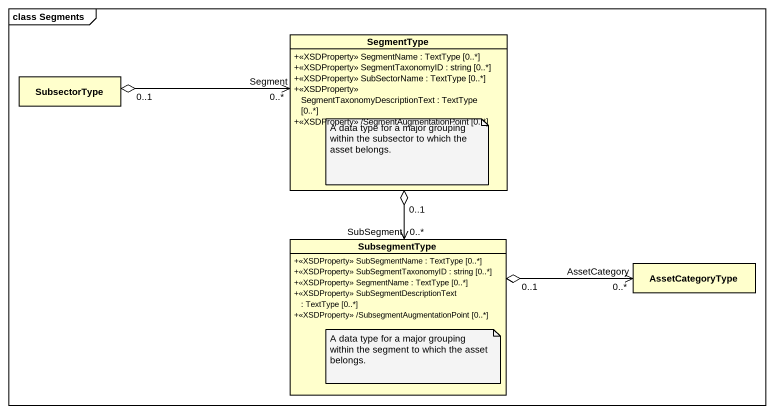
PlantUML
@startuml
mainframe class Segments
hide circle
hide empty members
skinparam classAttributeIconSize 0
class SegmentType {
  +<<XSDProperty>> SegmentName : TextType [0..*]
  +<<XSDProperty>> SegmentTaxonomyID : string [0..*]
  +<<XSDProperty>> SubSectorName : TextType [0..*]
  +<<XSDProperty>> SegmentTaxonomyDescriptionText : TextType [0..*]
  +<<XSDProperty>> /SegmentAugmentationPoint [0..*]
}
class SubsectorType
class SubsegmentType {
  +<<XSDProperty>> SubSegmentName : TextType [0..*]
  +<<XSDProperty>> SubSegmentTaxonomyID : string [0..*]
  +<<XSDProperty>> SegmentName : TextType [0..*]
  +<<XSDProperty>> SubSegmentDescriptionText : TextType [0..*]
  +<<XSDProperty>> /SubsegmentAugmentationPoint [0..*]
}
class AssetCategoryType
SegmentType "0..1" o--> "SubSegment\n0..*" SubsegmentType
SubsectorType "0..1" o-right-> "Segment\n0..*" SegmentType
SubsegmentType "0..1" o-right-> "AssetCategory\n0..*" AssetCategoryType
note bottom of SegmentType : A data type for a major grouping within the subsector to which the asset belongs.
note bottom of SubsegmentType : A data type for a major grouping within the segment to which the asset belongs.
@enduml
